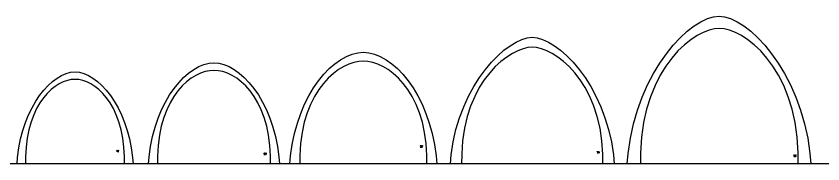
# Model space of a CAD drawing. Extents: x 57 to 189, y -88 to -29.
# Drawn here: x 84.54 to 112.12, y -37.95 to -32.88 of the extents above; entities that cross this region are included whole.
import ezdxf

# ---------------------------------------------------------------- set-up
doc = ezdxf.new("R2010")
doc.units = 0
doc.layers.get('0').update_dxf_attribs({"linetype": 'CONTINUOUS'})
doc.layers.add('ARCHES', color=18, linetype='CONTINUOUS')

msp = doc.modelspace()

# ---------------------------------------------------------------- linework, layer by layer
msp.add_lwpolyline([(139.436, -37.947), (59.016, -37.947)])
at = {"layer": 'ARCHES'}
for points in [[(108.573, -32.883), (108.763, -32.905), (108.97, -32.969), (109.191, -33.075), (109.421, -33.22), (109.658, -33.404), (109.897, -33.625), (110.136, -33.882), (110.371, -34.174), (110.598, -34.499), (110.814, -34.855), (111.015, -35.242), (111.199, -35.658), (111.36, -36.102), (111.497, -36.573), (111.605, -37.069), (111.681, -37.588), (111.712, -37.947), (111.704, -37.947), (111.689, -37.947), (111.667, -37.947), (111.64, -37.947), (111.608, -37.947), (111.573, -37.947), (111.536, -37.947), (111.497, -37.947), (111.459, -37.947), (111.422, -37.947), (111.387, -37.947), (111.355, -37.947), (111.327, -37.947), (111.306, -37.947), (111.291, -37.947), (111.283, -37.947), (111.281, -37.566), (111.245, -37.027), (111.174, -36.528), (111.07, -36.067), (110.939, -35.644), (110.784, -35.258), (110.608, -34.91), (110.416, -34.597), (110.211, -34.319), (109.998, -34.077), (109.78, -33.869), (109.561, -33.694), (109.344, -33.553), (109.135, -33.444), (108.936, -33.367), (108.751, -33.321), (108.584, -33.306), (108.418, -33.321), (108.233, -33.367), (108.034, -33.444), (107.824, -33.553), (107.608, -33.694), (107.389, -33.869), (107.17, -34.077), (106.957, -34.319), (106.752, -34.597), (106.56, -34.91), (106.385, -35.258), (106.229, -35.644), (106.098, -36.067), (105.995, -36.528), (105.923, -37.027), (105.888, -37.566), (105.885, -37.947), (105.877, -37.947), (105.861, -37.947), (105.839, -37.947), (105.81, -37.947), (105.776, -37.947), (105.739, -37.947), (105.7, -37.947), (105.66, -37.947), (105.619, -37.947), (105.58, -37.947), (105.543, -37.947), (105.509, -37.947), (105.48, -37.947), (105.458, -37.947), (105.442, -37.947), (105.434, -37.947), (105.465, -37.588), (105.541, -37.069), (105.649, -36.573), (105.785, -36.102), (105.947, -35.658), (106.13, -35.242), (106.331, -34.855), (106.547, -34.499), (106.775, -34.174), (107.009, -33.882), (107.248, -33.625), (107.488, -33.404), (107.724, -33.22), (107.955, -33.075), (108.175, -32.969), (108.382, -32.905)], [(102.187, -33.607), (102.357, -33.626), (102.542, -33.681), (102.738, -33.771), (102.944, -33.896), (103.155, -34.054), (103.369, -34.243), (103.582, -34.463), (103.791, -34.713), (103.994, -34.992), (104.186, -35.297), (104.366, -35.629), (104.529, -35.986), (104.674, -36.366), (104.795, -36.769), (104.892, -37.194), (104.96, -37.639), (104.987, -37.947), (104.98, -37.947), (104.967, -37.947), (104.947, -37.947), (104.923, -37.947), (104.894, -37.947), (104.863, -37.947), (104.829, -37.947), (104.795, -37.947), (104.76, -37.947), (104.727, -37.947), (104.696, -37.947), (104.667, -37.947), (104.643, -37.947), (104.623, -37.947), (104.61, -37.947), (104.603, -37.947), (104.601, -37.619), (104.569, -37.155), (104.505, -36.725), (104.412, -36.328), (104.295, -35.964), (104.156, -35.632), (103.999, -35.332), (103.827, -35.062), (103.644, -34.824), (103.453, -34.615), (103.257, -34.436), (103.061, -34.285), (102.867, -34.164), (102.68, -34.07), (102.501, -34.003), (102.336, -33.964), (102.187, -33.951), (102.038, -33.964), (101.873, -34.003), (101.694, -34.07), (101.507, -34.164), (101.313, -34.285), (101.117, -34.436), (100.922, -34.615), (100.731, -34.824), (100.547, -35.062), (100.376, -35.332), (100.218, -35.632), (100.079, -35.964), (99.962, -36.328), (99.869, -36.725), (99.806, -37.155), (99.774, -37.619), (99.771, -37.947), (99.765, -37.947), (99.751, -37.947), (99.732, -37.947), (99.707, -37.947), (99.679, -37.947), (99.647, -37.947), (99.614, -37.947), (99.579, -37.947), (99.545, -37.947), (99.511, -37.947), (99.48, -37.947), (99.451, -37.947), (99.427, -37.947), (99.407, -37.947), (99.394, -37.947), (99.387, -37.947), (99.415, -37.639), (99.482, -37.194), (99.579, -36.769), (99.701, -36.366), (99.845, -35.986), (100.008, -35.629), (100.188, -35.297), (100.381, -34.992), (100.583, -34.713), (100.793, -34.463), (101.006, -34.243), (101.219, -34.054), (101.43, -33.896), (101.636, -33.771), (101.832, -33.681), (102.017, -33.626)], [(96.411, -34.122), (96.601, -34.138), (96.795, -34.187), (96.991, -34.267), (97.187, -34.377), (97.383, -34.516), (97.574, -34.683), (97.761, -34.877), (97.94, -35.097), (98.111, -35.342), (98.271, -35.612), (98.418, -35.904), (98.55, -36.218), (98.666, -36.554), (98.764, -36.909), (98.841, -37.283), (98.897, -37.676), (98.92, -37.947), (98.914, -37.947), (98.903, -37.947), (98.886, -37.947), (98.864, -37.947), (98.84, -37.947), (98.812, -37.947), (98.783, -37.947), (98.753, -37.947), (98.723, -37.947), (98.694, -37.947), (98.666, -37.947), (98.642, -37.947), (98.62, -37.947), (98.603, -37.947), (98.591, -37.947), (98.586, -37.947), (98.584, -37.657), (98.559, -37.249), (98.506, -36.87), (98.43, -36.52), (98.332, -36.199), (98.215, -35.906), (98.081, -35.641), (97.934, -35.403), (97.776, -35.193), (97.609, -35.009), (97.435, -34.851), (97.259, -34.718), (97.081, -34.611), (96.905, -34.528), (96.733, -34.47), (96.567, -34.435), (96.412, -34.423), (96.256, -34.435), (96.09, -34.47), (95.918, -34.528), (95.742, -34.611), (95.564, -34.718), (95.388, -34.851), (95.214, -35.009), (95.047, -35.193), (94.889, -35.403), (94.742, -35.641), (94.608, -35.906), (94.491, -36.199), (94.393, -36.52), (94.317, -36.87), (94.264, -37.249), (94.239, -37.657), (94.237, -37.947), (94.232, -37.947), (94.22, -37.947), (94.203, -37.947), (94.181, -37.947), (94.156, -37.947), (94.129, -37.947), (94.1, -37.947), (94.07, -37.947), (94.04, -37.947), (94.01, -37.947), (93.983, -37.947), (93.958, -37.947), (93.937, -37.947), (93.92, -37.947), (93.908, -37.947), (93.902, -37.947), (93.925, -37.676), (93.981, -37.283), (94.058, -36.909), (94.156, -36.554), (94.272, -36.218), (94.405, -35.904), (94.552, -35.612), (94.711, -35.342), (94.882, -35.097), (95.061, -34.877), (95.248, -34.683), (95.44, -34.516), (95.635, -34.377), (95.831, -34.267), (96.028, -34.187), (96.221, -34.138)], [(91.304, -34.48), (91.473, -34.495), (91.646, -34.539), (91.821, -34.612), (91.997, -34.711), (92.171, -34.837), (92.342, -34.988), (92.509, -35.164), (92.669, -35.364), (92.821, -35.586), (92.964, -35.83), (93.095, -36.095), (93.214, -36.38), (93.317, -36.684), (93.404, -37.006), (93.474, -37.346), (93.523, -37.701), (93.544, -37.947), (93.539, -37.947), (93.528, -37.947), (93.513, -37.947), (93.493, -37.947), (93.47, -37.947), (93.445, -37.947), (93.419, -37.947), (93.392, -37.947), (93.364, -37.947), (93.338, -37.947), (93.313, -37.947), (93.29, -37.947), (93.27, -37.947), (93.255, -37.947), (93.244, -37.947), (93.239, -37.947), (93.238, -37.684), (93.216, -37.312), (93.171, -36.967), (93.106, -36.649), (93.021, -36.357), (92.92, -36.091), (92.805, -35.85), (92.676, -35.634), (92.538, -35.442), (92.391, -35.275), (92.238, -35.131), (92.08, -35.01), (91.921, -34.913), (91.761, -34.838), (91.604, -34.784), (91.45, -34.753), (91.304, -34.742), (91.157, -34.753), (91.003, -34.784), (90.846, -34.838), (90.686, -34.913), (90.527, -35.01), (90.37, -35.131), (90.216, -35.275), (90.069, -35.442), (89.931, -35.634), (89.802, -35.85), (89.687, -36.091), (89.586, -36.357), (89.501, -36.649), (89.436, -36.967), (89.391, -37.312), (89.369, -37.684), (89.368, -37.947), (89.363, -37.947), (89.352, -37.947), (89.337, -37.947), (89.317, -37.947), (89.295, -37.947), (89.27, -37.947), (89.243, -37.947), (89.216, -37.947), (89.188, -37.947), (89.162, -37.947), (89.137, -37.947), (89.114, -37.947), (89.095, -37.947), (89.079, -37.947), (89.068, -37.947), (89.063, -37.947), (89.084, -37.701), (89.133, -37.346), (89.203, -37.006), (89.29, -36.684), (89.393, -36.38), (89.512, -36.095), (89.643, -35.83), (89.786, -35.586), (89.938, -35.364), (90.098, -35.164), (90.265, -34.988), (90.436, -34.837), (90.61, -34.711), (90.786, -34.612), (90.961, -34.539), (91.134, -34.495)], [(86.553, -34.795), (86.703, -34.809), (86.856, -34.849), (87.011, -34.914), (87.166, -35.005), (87.321, -35.119), (87.472, -35.257), (87.62, -35.417), (87.762, -35.599), (87.897, -35.801), (88.023, -36.023), (88.139, -36.264), (88.244, -36.523), (88.336, -36.799), (88.413, -37.092), (88.474, -37.4), (88.518, -37.723), (88.536, -37.947), (88.531, -37.947), (88.521, -37.947), (88.506, -37.947), (88.488, -37.947), (88.466, -37.947), (88.442, -37.947), (88.416, -37.947), (88.39, -37.947), (88.364, -37.947), (88.338, -37.947), (88.314, -37.947), (88.292, -37.947), (88.274, -37.947), (88.259, -37.947), (88.248, -37.947), (88.243, -37.947), (88.243, -37.709), (88.224, -37.373), (88.184, -37.061), (88.127, -36.774), (88.053, -36.51), (87.965, -36.269), (87.864, -36.052), (87.752, -35.856), (87.631, -35.683), (87.502, -35.532), (87.369, -35.402), (87.231, -35.293), (87.092, -35.205), (86.952, -35.137), (86.815, -35.089), (86.681, -35.06), (86.553, -35.051), (86.424, -35.06), (86.29, -35.089), (86.153, -35.137), (86.014, -35.205), (85.874, -35.293), (85.737, -35.402), (85.603, -35.532), (85.474, -35.683), (85.353, -35.856), (85.241, -36.052), (85.14, -36.269), (85.052, -36.51), (84.978, -36.774), (84.921, -37.061), (84.882, -37.373), (84.863, -37.709), (84.862, -37.947), (84.857, -37.947), (84.846, -37.947), (84.832, -37.947), (84.813, -37.947), (84.791, -37.947), (84.767, -37.947), (84.742, -37.947), (84.715, -37.947), (84.689, -37.947), (84.663, -37.947), (84.639, -37.947), (84.618, -37.947), (84.599, -37.947), (84.584, -37.947), (84.574, -37.947), (84.569, -37.947), (84.587, -37.723), (84.631, -37.4), (84.692, -37.092), (84.77, -36.799), (84.861, -36.523), (84.966, -36.264), (85.082, -36.023), (85.209, -35.801), (85.343, -35.599), (85.485, -35.417), (85.633, -35.257), (85.785, -35.119), (85.939, -35.005), (86.094, -34.914), (86.249, -34.849), (86.403, -34.809)], [(88.023, -37.532), (88.032, -37.532), (88.039, -37.529), (88.042, -37.527), (88.044, -37.522), (88.044, -37.515), (88.042, -37.51), (88.037, -37.505), (88.03, -37.503), (88.02, -37.5), (88.015, -37.498), (88.013, -37.493), (88.013, -37.488), (88.015, -37.484), (88.023, -37.481), (88.032, -37.481), (88.039, -37.484), (88.042, -37.488), (88.042, -37.493), (88.039, -37.498), (88.035, -37.5), (88.025, -37.503), (88.018, -37.505), (88.013, -37.51), (88.011, -37.515), (88.011, -37.522), (88.013, -37.527), (88.015, -37.529)], [(93.081, -37.624), (93.089, -37.622), (93.094, -37.614), (93.096, -37.602), (93.096, -37.595), (93.094, -37.583), (93.089, -37.576), (93.081, -37.573), (93.077, -37.573), (93.069, -37.576), (93.065, -37.583), (93.062, -37.595), (93.062, -37.602), (93.065, -37.614), (93.069, -37.622), (93.077, -37.624)]]:
    msp.add_lwpolyline(points, close=True, dxfattribs=at)
for points in [[(87.97, -37.491), (87.974, -37.488), (87.982, -37.481), (87.982, -37.532)], [(98.356, -37.33), (98.356, -37.328), (98.359, -37.323), (98.361, -37.32), (98.366, -37.318), (98.376, -37.318), (98.381, -37.32), (98.383, -37.323), (98.385, -37.328), (98.385, -37.332), (98.383, -37.337), (98.378, -37.345), (98.354, -37.369), (98.388, -37.369)], [(98.405, -37.33), (98.405, -37.328), (98.407, -37.323), (98.409, -37.32), (98.414, -37.318), (98.424, -37.318), (98.429, -37.32), (98.431, -37.323), (98.434, -37.328), (98.434, -37.332), (98.431, -37.337), (98.426, -37.345), (98.402, -37.369), (98.436, -37.369)], [(93.017, -37.586), (93.017, -37.583), (93.019, -37.578), (93.021, -37.576), (93.026, -37.573), (93.036, -37.573), (93.041, -37.576), (93.043, -37.578), (93.045, -37.583), (93.045, -37.588), (93.043, -37.593), (93.038, -37.6), (93.014, -37.624), (93.048, -37.624)], [(104.41, -37.53), (104.41, -37.527), (104.413, -37.523), (104.415, -37.52), (104.42, -37.518), (104.43, -37.518), (104.434, -37.52), (104.437, -37.523), (104.439, -37.527), (104.439, -37.532), (104.437, -37.537), (104.432, -37.544), (104.408, -37.568), (104.442, -37.568)], [(104.48, -37.568), (104.48, -37.518), (104.456, -37.551), (104.492, -37.551)], [(111.131, -37.654), (111.131, -37.651), (111.133, -37.646), (111.136, -37.644), (111.141, -37.641), (111.15, -37.641), (111.155, -37.644), (111.157, -37.646), (111.16, -37.651), (111.16, -37.656), (111.157, -37.661), (111.153, -37.668), (111.129, -37.692), (111.162, -37.692)], [(111.208, -37.649), (111.206, -37.644), (111.198, -37.641), (111.194, -37.641), (111.186, -37.644), (111.182, -37.651), (111.179, -37.663), (111.179, -37.675), (111.182, -37.685), (111.186, -37.69), (111.194, -37.692), (111.196, -37.692), (111.203, -37.69), (111.208, -37.685), (111.21, -37.678), (111.21, -37.675), (111.208, -37.668), (111.203, -37.663), (111.196, -37.661), (111.194, -37.661), (111.186, -37.663), (111.182, -37.668), (111.179, -37.675)]]:
    msp.add_lwpolyline(points, dxfattribs=at)

doc.saveas('drawing.dxf')
